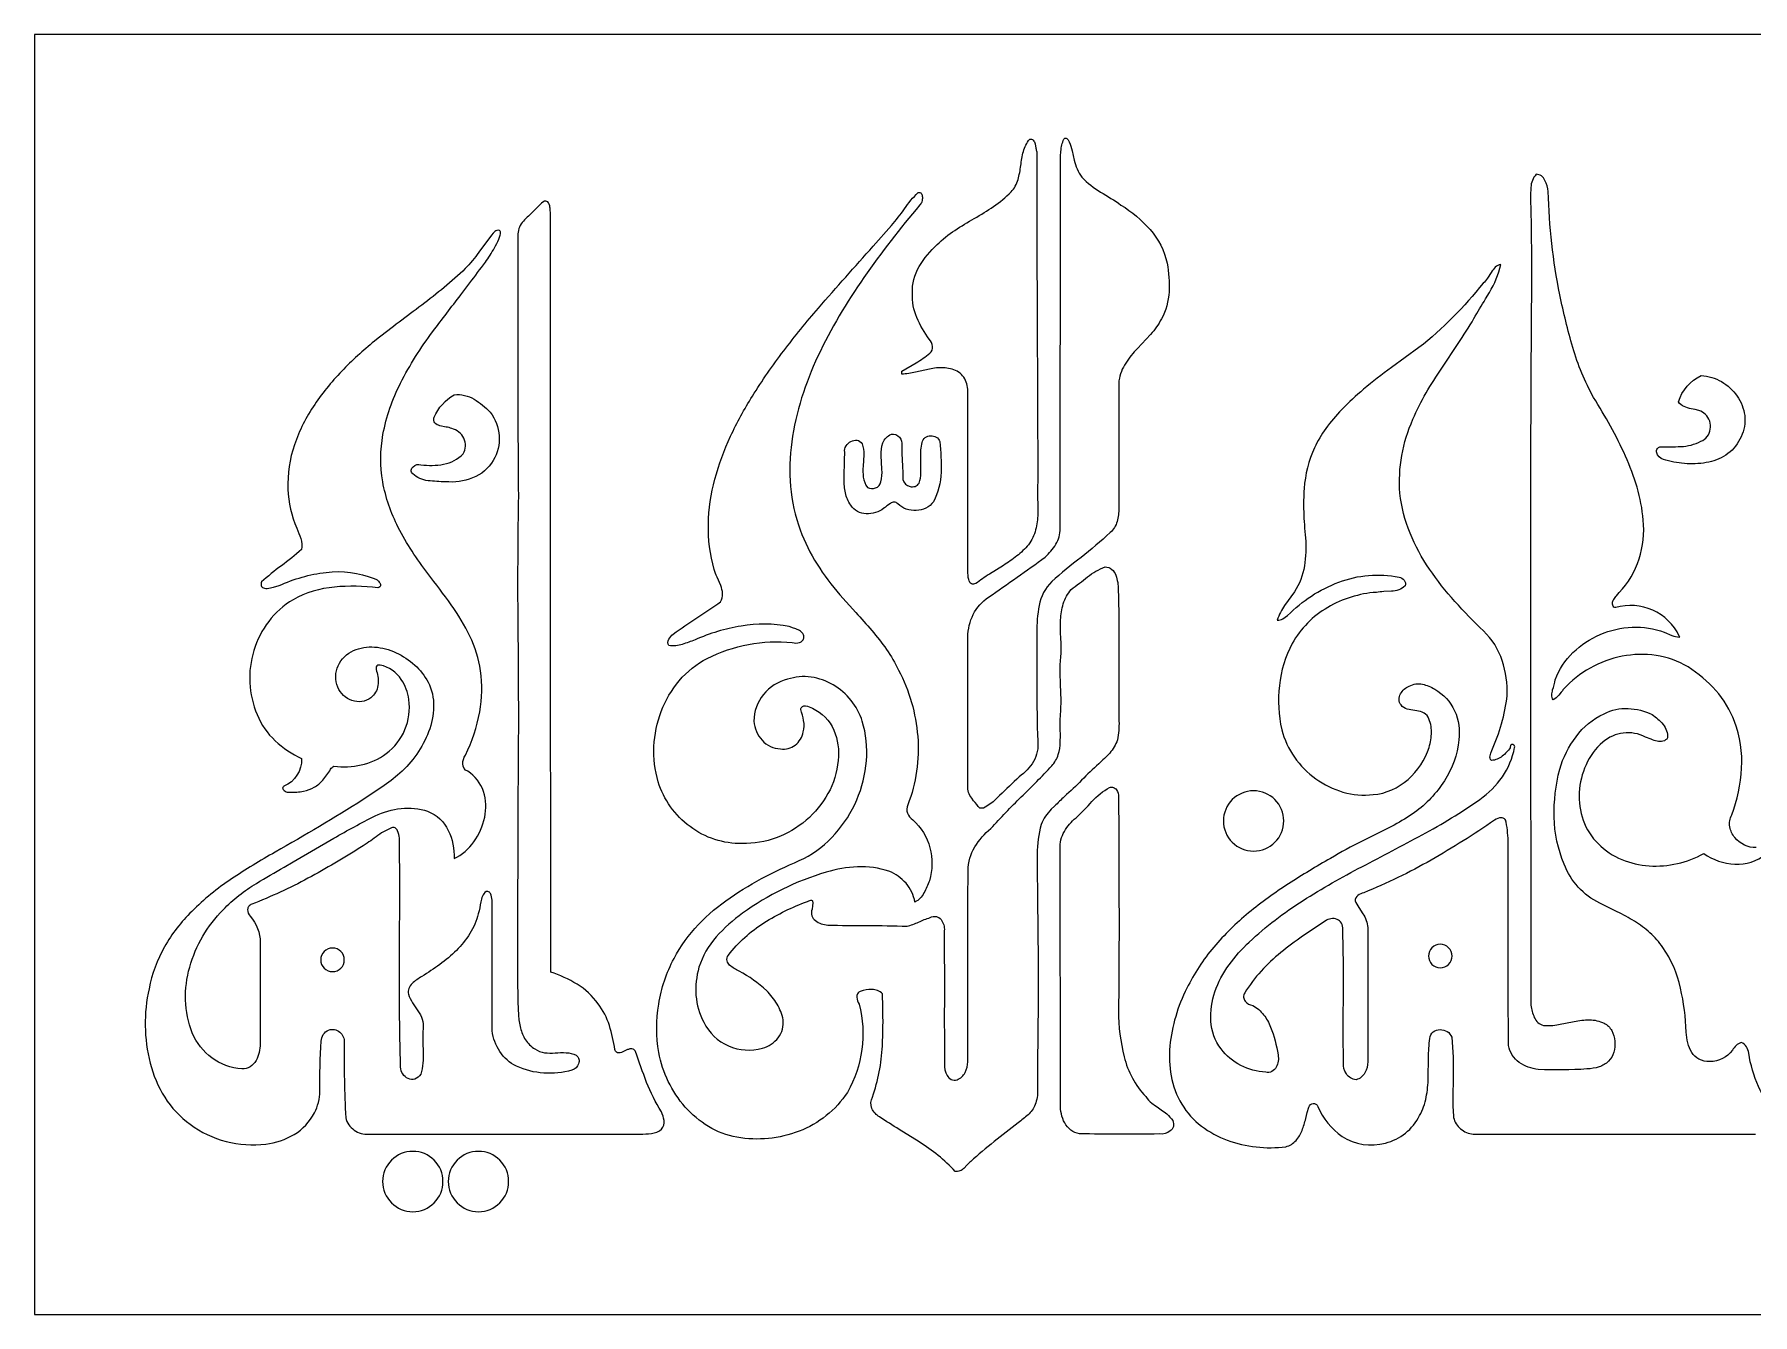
# Model space of a CAD drawing. Extents: x 1.1 to 38.3, y 6.7 to 20.8.
# Drawn here: x 1.05 to 20.03, y 6.71 to 20.85 of the extents above; entities that cross this region are included whole.
import ezdxf

# ---------------------------------------------------------------- set-up
doc = ezdxf.new("R2010")
doc.units = 0
doc.header["$LTSCALE"] = 100
doc.layers.add('LAYER_1', color=1, linetype='CONTINUOUS')

msp = doc.modelspace()

# ---------------------------------------------------------------- linework, layer by layer
at = {"layer": 'LAYER_1', "color": 0}
msp.add_lwpolyline([(38.316362, 20.847752), (1.053717, 20.847752), (1.053717, 6.711303), (38.316362, 6.711303), (38.316362, 20.847752)], close=True, dxfattribs=at)
at = {"layer": 'LAYER_1', "color": 7}
for points in [[(12.046875, 19.689695, -0.270684), (12.085354, 19.678824, -0.121334), (12.104776, 19.639388), (12.114723, 19.590236, 0.056793), (12.124781, 19.550216, 0.0021), (12.129011, 17.734286), (12.133737, 16.827356), (12.136061, 15.920118, 0.023861), (12.134007, 15.739725), (12.135894, 15.647593), (12.135048, 15.555675, -0.055419), (12.111126, 15.377, -0.094771), (12.034184, 15.212735, -0.049533), (11.903689, 15.08831, -0.024815), (11.755358, 14.984055), (11.600969, 14.886828, 0.023528), (11.452297, 14.783487, -0.089551), (11.423735, 14.77688, -0.127899), (11.402289, 14.781523, -0.186534), (11.376462, 14.814832, -0.061518), (11.366255, 14.86396), (11.36311, 14.909453), (11.362405, 16.848412, 0.107255), (11.344089, 17.008205, 0.190401), (11.243725, 17.129132, 0.105363), (11.092194, 17.166639, 0.057924), (10.938945, 17.152634), (10.785475, 17.118359, -0.042189), (10.633283, 17.095056), (10.635281, 17.12784), (10.792533, 17.222035, 0.045394), (10.942205, 17.326894, 0.276663), (10.971934, 17.402773, 0.138265), (10.937505, 17.481649, -0.059683), (10.800773, 17.71998, -0.10926), (10.750319, 17.988098, -0.147271), (10.826433, 18.285387, -0.075357), (11.023989, 18.525921, -0.048419), (11.219717, 18.683404, -0.015119), (11.434524, 18.815219, 0.017895), (11.648142, 18.947916, 0.05147), (11.8403, 19.108043, 0.117418), (11.917209, 19.244434, 0.040449), (11.947685, 19.399398, -0.034273), (11.976113, 19.554097, -0.115078), (12.046875, 19.689695)], [(12.433468, 19.703091, -0.155758), (12.450616, 19.701124, -0.104882), (12.464019, 19.690797, -0.047716), (12.474514, 19.676041), (12.482938, 19.660789, -0.033293), (12.513719, 19.56161), (12.538298, 19.460031, 0.10778), (12.622299, 19.27161, 0.071488), (12.829785, 19.106721, -0.019243), (13.054367, 18.963511, -0.07238), (13.375421, 18.691765, -0.129369), (13.564106, 18.320873, -0.056062), (13.585007, 18.006546, -0.115577), (13.50077, 17.705967, -0.065333), (13.381774, 17.535009), (13.236824, 17.380609, 0.047976), (13.106635, 17.218387, 0.104109), (13.031923, 17.023965, 0.001251), (13.030998, 15.966845), (13.029691, 15.614486, -0.066992), (13.011566, 15.468853, -0.15591), (12.934394, 15.346574, -0.022424), (12.61425, 15.072933, 0.012767), (12.288819, 14.805461, 0.147678), (12.150764, 14.541206, 0.054141), (12.125603, 14.239672), (12.125427, 13.641804, 0.009382), (12.134416, 13.044641, -0.167574), (12.087899, 12.819706, -0.107654), (11.929722, 12.649587, -0.00997), (11.71299, 12.443464), (11.641128, 12.374389), (11.572755, 12.324097, -0.198785), (11.493894, 12.302359, 0.01219), (11.42714, 12.386366), (11.405324, 12.415237, -0.185097), (11.362758, 12.547593, -0.000964), (11.362758, 14.192905, -0.112513), (11.422965, 14.442119, -0.134779), (11.592363, 14.632728, 0.006762), (12.217258, 15.076781, 0.077335), (12.334117, 15.217391, 0.134564), (12.383646, 15.391226), (12.384586, 19.445284, -0.011906), (12.391886, 19.57855, -0.1247), (12.433468, 19.703091)], [(4.872295, 13.882559, 0.092277), (4.85058, 13.88367, 0.187448), (4.835134, 13.875133, 0.154732), (4.828204, 13.854184, 0.070364), (4.832036, 13.818062, -0.11782), (4.8474, 13.658548, -0.199299), (4.769876, 13.523006, -0.262443), (4.56145, 13.492954, -0.218724), (4.403964, 13.638984, -0.214461), (4.409634, 13.876837, -0.179654), (4.578313, 14.04361, -0.122695), (4.811153, 14.082603, -0.090552), (5.047609, 14.020404, -0.077239), (5.255146, 13.882927, -0.088217), (5.401227, 13.696085, -0.123084), (5.463465, 13.424778, -0.087591), (5.408034, 13.147224, -0.118698), (5.089651, 12.688639, -0.028087), (4.891682, 12.536458), (4.684919, 12.398008, -0.012914), (3.712796, 11.818471, 0.017679), (3.230377, 11.521843, 0.049301), (2.792728, 11.164318, 0.070514), (2.491488, 10.772833, 0.080911), (2.319886, 10.310405, 0.115888), (2.331886, 9.489394, 0.077199), (2.492944, 9.113226, 0.095394), (2.773692, 8.812562, 0.09986), (3.171243, 8.624568, 0.089851), (3.610566, 8.594942, 0.107431), (3.92297, 8.701358, 0.140912), (4.147332, 8.940056, 0.117148), (4.206362, 9.177093, -0.012972), (4.220371, 9.732284, -0.103049), (4.244732, 9.803037, -0.149481), (4.303379, 9.853426, -0.27307), (4.426334, 9.830821, -0.241671), (4.476935, 9.715945, 0.017305), (4.492798, 8.885768, 0.18608), (4.586009, 8.748962, 0.181074), (4.746375, 8.705397), (7.743118, 8.704927, 0.025006), (7.868144, 8.712404, 0.14879), (7.981537, 8.760155, 0.220159), (8.008049, 8.854218, 0.082118), (7.978246, 8.951806, -0.045137), (7.815604, 9.276224, -0.013625), (7.692003, 9.617828, 0.155461), (7.6678, 9.642181, 0.144181), (7.638329, 9.64631, 0.064886), (7.605635, 9.6372), (7.538766, 9.607207, -0.081565), (7.508683, 9.600295, -0.18206), (7.483563, 9.608087, -0.146927), (7.465452, 9.637569, 0.040222), (7.404629, 9.903439, 0.089444), (7.278501, 10.143665, 0.107014), (7.04728, 10.359875, 0.05221), (6.758069, 10.494301, -0.000504), (6.755224, 18.815738, 0.020986), (6.751723, 18.903587, 0.029703), (6.744741, 18.95345), (6.739189, 18.973624, 0.068409), (6.731976, 18.988248, 0.279371), (6.688741, 19.007106, 0.086458), (6.623437, 18.955873), (6.565008, 18.895828), (6.509556, 18.841195, 0.024231), (6.454171, 18.784932, 0.185573), (6.39392, 18.644954, 0.003321), (6.399207, 15.751968, 0.005636), (6.391687, 14.457659), (6.398972, 13.163439, 0.002497), (6.391569, 10.162113), (6.399947, 10.019283, 0.04096), (6.422899, 9.87609, 0.079808), (6.477248, 9.746711, 0.11234), (6.579813, 9.645324, 0.122425), (6.689389, 9.60363, 0.046905), (6.806907, 9.60145, -0.027557), (6.925417, 9.603699, -0.10563), (7.037967, 9.575291, -0.176837), (7.066763, 9.531946, -0.139588), (7.063877, 9.481462, -0.257818), (6.990025, 9.411253, -0.179798), (6.377469, 9.454847, -0.132072), (6.194909, 9.615874, -0.118505), (6.109909, 9.844848), (6.108969, 11.266782, 0.085374), (6.098834, 11.344498, 0.141315), (6.078465, 11.376057, 0.246957), (6.042343, 11.381938, 0.12399), (6.001824, 11.331025, 0.063877), (5.983282, 11.268369, -0.047258), (5.956564, 11.137526, -0.079186), (5.863503, 10.918149, -0.058153), (5.714855, 10.733528, -0.036858), (5.531396, 10.577703, -0.019434), (5.333902, 10.444714, 0.060023), (5.226106, 10.367381, 0.268186), (5.185728, 10.248715, 0.066614), (5.231318, 10.154883), (5.290469, 10.065964, -0.062474), (5.337437, 9.973388, -0.123759), (5.346475, 9.868584, 0.022574), (5.348356, 9.61511, -0.082434), (5.320624, 9.365426, -0.188263), (5.255991, 9.312804, -0.172834), (5.182776, 9.317763, -0.303921), (5.099126, 9.445212, -0.009338), (5.086024, 10.707912, 0.004029), (5.086318, 11.971228, 0.079115), (5.06458, 12.05476, 0.150471), (5.038398, 12.084667, 0.226549), (4.997014, 12.085678, 0.06561), (4.827395, 11.98834, -0.022781), (4.665531, 11.876284, -0.019289), (4.075462, 11.52929, -0.030573), (3.454284, 11.242929, 0.159452), (3.42069, 11.218949, 0.142538), (3.408677, 11.18328, 0.204224), (3.437363, 11.109443, -0.181024), (3.547819, 10.820497), (3.547349, 9.703959, -0.130064), (3.501521, 9.516846, -0.120261), (3.438355, 9.448842, -0.158027), (3.344652, 9.425354, -0.285853), (2.797898, 9.82311, -0.08928), (2.723257, 10.183964, -0.075173), (2.76911, 10.548486, -0.127123), (3.139369, 11.181943, -0.042962), (3.313202, 11.340659, -0.025899), (3.506677, 11.473519, -0.004272), (3.811716, 11.652309), (3.912321, 11.712833), (4.36172, 11.971199, -0.015908), (4.817113, 12.21846, -0.081969), (5.103019, 12.300141, -0.111299), (5.396768, 12.26981, -0.196701), (5.624743, 12.057962, -0.122819), (5.688886, 11.74644, 0.12673), (5.908315, 11.932965, 0.106602), (6.026847, 12.203037, 0.130093), (6.014, 12.486196, 0.17244), (5.839294, 12.711983, -0.311559), (5.784007, 12.791637, -0.149456), (5.814735, 12.888829, 0.067417), (5.972802, 13.367315, 0.079778), (5.982376, 13.821136, 0.074665), (5.864624, 14.203198, 0.043324), (5.657692, 14.548819, 0.009107), (5.399721, 14.893319, -0.046259), (5.072689, 15.404467, -0.074172), (4.901312, 15.90778, -0.087442), (4.903644, 16.429931, -0.071416), (5.097733, 16.997596, -0.043704), (5.455129, 17.5673, -0.004326), (5.762813, 17.970108), (5.86444, 18.103723, -0.004115), (6.034778, 18.331351, 0.024741), (6.134765, 18.488894, 0.029258), (6.183733, 18.586702, 0.033631), (6.198354, 18.628787, 0.076284), (6.20274, 18.661915, 0.152701), (6.198524, 18.674016, 0.140696), (6.188849, 18.680906, 0.298513), (6.137656, 18.671227, 0.050921), (6.119297, 18.651238), (6.103584, 18.630265), (5.963205, 18.441868, -0.031675), (5.812855, 18.261416, -0.029118), (5.332927, 17.858578, 0.005413), (4.833881, 17.478469, 0.031123), (4.469819, 17.150827, 0.045277), (4.149585, 16.760812, 0.066876), (3.92643, 16.316735, 0.091457), (3.853608, 15.826907, 0.090112), (3.950625, 15.393865, -0.026502), (3.995354, 15.279966, -0.122587), (4.004327, 15.159623, -0.023429), (3.782639, 14.980441, 0.024086), (3.561214, 14.800996, 0.101121), (3.559464, 14.76371, 0.171997), (3.571755, 14.741476, 0.133697), (3.594789, 14.731375, 0.065102), (3.625269, 14.730492, 0.04403), (3.695374, 14.744714), (3.755686, 14.760809, -0.078218), (4.27531, 14.90725, -0.125731), (4.805598, 14.839185, -0.127234), (4.839625, 14.823324, -0.090808), (4.868331, 14.792139, -0.073186), (4.875873, 14.775017, -0.126176), (4.876305, 14.759125, -0.167425), (4.867701, 14.74615, -0.115154), (4.848135, 14.737778, 0.051305), (4.36761, 14.744946, 0.107036), (3.911851, 14.604762, 0.100929), (3.64159, 14.366051, 0.088396), (3.478593, 14.045568, 0.179833), (3.5148, 13.336642, 0.112396), (3.713604, 13.048004, 0.075319), (4.005033, 12.850757, -0.306377), (3.809386, 12.544772, 0.10165), (3.799071, 12.535677, 0.148067), (3.795693, 12.526098, 0.121366), (3.797906, 12.516423, 0.070669), (3.804362, 12.507038, 0.107966), (3.845695, 12.480144), (3.874522, 12.479478, 0.049811), (4.027529, 12.491577, 0.082754), (4.14464, 12.533896, 0.081577), (4.239484, 12.612542, 0.047037), (4.325695, 12.73362, -0.161773), (4.362132, 12.767563, 0.086687), (4.664253, 12.781473, 0.105853), (4.939671, 12.906337, 0.271473), (5.190424, 13.504005, 0.110632), (5.106333, 13.72367, 0.199427), (4.872295, 13.882559)], [(10.813302, 19.100992, -0.145301), (10.834006, 19.101409, -0.154909), (10.848502, 19.09115, -0.150651), (10.860833, 19.049922, -0.085188), (10.854216, 18.999947, -0.055972), (10.845027, 18.978754, -0.093855), (10.832573, 18.963864, 0.023132), (10.216095, 18.164165, 0.040479), (9.706517, 17.293875, 0.032531), (9.527641, 16.833356, 0.042209), (9.418188, 16.348867, 0.055117), (9.404224, 15.857194, 0.068471), (9.511811, 15.375128, 0.050422), (9.69816, 14.998038, 0.040371), (9.949636, 14.660342), (10.126359, 14.463514, -0.008866), (10.30252, 14.26542, -0.024426), (10.464514, 14.056861, -0.039754), (10.598737, 13.828638, -0.100746), (10.80938, 13.094111, -0.114207), (10.699674, 12.340195, 0.203926), (10.696766, 12.247777, 0.139918), (10.753962, 12.174395, -0.149943), (10.944188, 11.865855, -0.142855), (10.937975, 11.502851, -0.032355), (10.878238, 11.367764, -0.162291), (10.77805, 11.266782, 0.140237), (10.680065, 11.473989, 0.124463), (10.491572, 11.606373, 0.100188), (10.145342, 11.656152, 0.057904), (9.798407, 11.596385, 0.083772), (8.875636, 11.144342, 0.05422), (8.584839, 10.883186, 0.10785), (8.392923, 10.546239, 0.087089), (8.360727, 10.236773, 0.108708), (8.448033, 9.938853, 0.183345), (8.719897, 9.679195, 0.180246), (9.095489, 9.655194, 0.174169), (9.26856, 9.769057, 0.199571), (9.323097, 9.966819, 0.085585), (9.256376, 10.141107, 0.064625), (9.141404, 10.286742, 0.071122), (8.835802, 10.503467, -0.055738), (8.732456, 10.569446, -0.155887), (8.703938, 10.616988, -0.18712), (8.717944, 10.679842, -0.087087), (9.111616, 11.03747, -0.054991), (9.592185, 11.27348, -0.058407), (9.619264, 11.285671, -0.136986), (9.636701, 11.286753, -0.207669), (9.646355, 11.279014, -0.105453), (9.650085, 11.264741, -0.052729), (9.64721, 11.225742), (9.642947, 11.188054, 0.183698), (9.639873, 11.116199, 0.140436), (9.68049, 11.06153, 0.155315), (9.815328, 11.013088, 0.009157), (10.253462, 11.007477, -0.012188), (10.691331, 10.999222, 0.040178), (10.819339, 11.046254, -0.03412), (10.946906, 11.094872, -0.183487), (11.015193, 11.106762, -0.163512), (11.066658, 11.074103, -0.200145), (11.102953, 10.949518), (11.103585, 10.215152, 0.001725), (11.104481, 9.480699, 0.137934), (11.133798, 9.352339, 0.145585), (11.177782, 9.309095, 0.188732), (11.243842, 9.304793, 0.181813), (11.333146, 9.385372, 0.131498), (11.361465, 9.5042), (11.362756, 10.031899), (11.361656, 10.559664, -0.004646), (11.36687, 11.614951, -0.138297), (11.439019, 11.875285, -0.086119), (11.61798, 12.080273, -0.016527), (11.952488, 12.427208, 0.011219), (12.290699, 12.770618, 0.10963), (12.361428, 12.894528, 0.064886), (12.384424, 13.034565), (12.385675, 13.107533), (12.384176, 13.180815, -0.023768), (12.385173, 13.323364, 0.026163), (12.39188, 13.496314), (12.386921, 13.669682, -0.040616), (12.393516, 14.016529), (12.392446, 14.105684), (12.388856, 14.197333, -0.023076), (12.3877, 14.382324, -0.06363), (12.417212, 14.559911, -0.10292), (12.504559, 14.718507, 0.006563), (12.683578, 14.856752, -0.079093), (12.879166, 14.967149, -0.186558), (12.952565, 14.940691, -0.117519), (12.996716, 14.875171, -0.088075), (13.024991, 14.714277, -0.008881), (13.031439, 14.095214), (13.030748, 13.475886, 0.011667), (13.032144, 13.265537, -0.056662), (13.014768, 13.056509, -0.105897), (12.929356, 12.912183, -0.021096), (12.809486, 12.792357, 0.025571), (12.619435, 12.612279, -0.027363), (12.428768, 12.432907, -0.008782), (12.320509, 12.326758), (12.284765, 12.290858, 0.106397), (12.173898, 12.12422, 0.0689), (12.128321, 11.795425, 0.00408), (12.130774, 11.461959), (12.133669, 11.188721, -0.007431), (12.130554, 9.359236), (12.133592, 9.192496, -0.092363), (12.107038, 9.029948, -0.115976), (12.027854, 8.916848, -0.028613), (11.918794, 8.829836), (11.652232, 8.621498, 0.017278), (11.394484, 8.402586, 0.035982), (11.356925, 8.365173), (11.31909, 8.32581, -0.092694), (11.275857, 8.297574, -0.147068), (11.222104, 8.29354, 0.042208), (11.035097, 8.469424, 0.024567), (10.82564, 8.619266), (10.605783, 8.756417, -0.009981), (10.387579, 8.894229, -0.173559), (10.304268, 8.989012, -0.213731), (10.309086, 9.113846, 0.072639), (10.418836, 9.676874, 0.020551), (10.423669, 10.10968), (10.419658, 10.252945, 0.209868), (10.303813, 10.302224, 0.094723), (10.175012, 10.280206, 0.185144), (10.144848, 10.254305, 0.133253), (10.137807, 10.216827, 0.100822), (10.161851, 10.138025, -0.196347), (10.032243, 9.165784, -0.160414), (9.498342, 8.737036, -0.138556), (8.813123, 8.670146, -0.090374), (8.498155, 8.789045, -0.077332), (8.241385, 9.003817, -0.134541), (7.949105, 9.60549, -0.078537), (7.948958, 10.138788, -0.085114), (8.118548, 10.644238, -0.06953), (8.387894, 11.018446, -0.051317), (8.737229, 11.314901, -0.032524), (9.135762, 11.552045, -0.016231), (9.552703, 11.74832, 0.091408), (9.898881, 12.020327, 0.080848), (10.136, 12.395687, 0.081418), (10.242688, 12.826261, 0.092834), (10.197573, 13.263906, 0.185543), (9.875843, 13.664336, 0.098378), (9.632147, 13.750577, 0.116459), (9.372214, 13.72723, 0.161554), (9.106446, 13.55861, 0.177433), (9.000544, 13.264141, 0.168338), (9.090598, 13.054203, 0.214608), (9.294073, 12.958744, 0.21071), (9.456348, 13.000694, 0.193242), (9.543537, 13.145226, 0.124494), (9.54953, 13.270648, 0.024596), (9.518156, 13.39281, -0.105706), (9.523642, 13.413203, -0.12907), (9.535273, 13.42577, -0.161575), (9.570755, 13.43238, -0.102911), (9.64706, 13.406205, -0.188227), (9.881659, 13.166215, -0.136247), (9.930483, 12.829371, -0.104649), (9.818502, 12.464681, -0.09083), (9.577159, 12.170517, -0.18374), (8.871053, 11.912475, -0.166884), (8.295262, 12.10044, -0.161275), (7.94323, 12.59483, -0.16393), (7.977497, 13.372187, -0.084797), (8.176337, 13.711106, -0.098332), (8.48352, 13.957071, -0.140452), (9.423447, 14.132859, 0.162638), (9.505642, 14.132492, 0.132502), (9.538488, 14.154126, 0.170508), (9.552938, 14.19267, 0.164592), (9.532828, 14.241209, 0.10029), (9.490498, 14.271736, 0.033292), (9.438144, 14.291931), (9.38796, 14.30947, 0.089408), (8.858759, 14.314758, 0.061927), (8.349916, 14.162471, -0.007251), (8.20985, 14.11162, -0.126217), (8.06238, 14.099723, -0.314816), (8.059707, 14.169066, -0.083546), (8.109383, 14.225806, -0.012159), (8.371214, 14.404371, 0.012434), (8.63287, 14.583023, 0.141329), (8.654122, 14.673164, 0.078782), (8.633677, 14.764011), (8.59488, 14.853756, -0.037971), (8.561074, 14.940592, -0.075402), (8.497303, 15.440251, -0.059573), (8.569284, 15.93513, -0.043685), (8.742857, 16.410752, -0.031699), (8.983859, 16.852642, -0.023892), (9.329686, 17.353193, -0.014695), (9.712848, 17.825235, -0.003598), (10.318095, 18.509048), (10.518951, 18.737195, 0.025873), (10.664011, 18.92306, -0.044346), (10.813302, 19.100992)], [(19.461943, 17.07978, -0.124821), (19.68578, 17.013204, -0.108523), (19.858083, 16.853597, -0.12169), (19.942301, 16.638402, -0.148853), (19.901883, 16.405064, -0.137054), (19.756839, 16.218305, -0.104406), (19.545886, 16.125063, -0.068751), (19.305475, 16.106752, -0.053401), (19.072059, 16.144789, -0.200023), (18.981154, 16.205143, -0.188757), (18.968899, 16.25218, -0.129641), (18.979239, 16.274327, -0.100748), (19.003671, 16.293433, 0.008854), (19.235906, 16.296723, 0.112601), (19.458535, 16.354654, 0.280562), (19.562895, 16.489021, 0.253325), (19.508357, 16.65159, 0.125402), (19.436899, 16.694606), (19.395472, 16.705754), (19.352927, 16.714411, -0.057081), (19.272524, 16.737499, -0.157273), (19.211773, 16.790364, -0.213595), (19.461943, 17.07978)], [(5.690649, 16.868505, -0.167958), (5.909797, 16.818595, -0.069002), (6.088405, 16.674386, -0.143594), (6.18664, 16.413304, -0.164074), (6.120954, 16.143849, -0.176191), (5.893552, 15.949421, -0.115397), (5.592649, 15.907545, -0.027229), (5.402276, 15.919443, -0.153889), (5.231908, 15.993912, -0.216605), (5.216085, 16.036946, -0.176267), (5.235491, 16.074241, -0.280356), (5.322269, 16.094731, 0.073892), (5.57282, 16.101341, 0.167029), (5.788649, 16.217407, 0.261217), (5.796492, 16.387306, 0.233686), (5.6628, 16.49472, 0.071457), (5.602373, 16.512093), (5.53137, 16.526887, -0.146645), (5.4772, 16.557149, -0.133273), (5.464993, 16.583718, -0.104381), (5.467271, 16.620921, -0.158414), (5.690649, 16.868505)], [(10.518481, 16.432325, -0.263707), (10.607579, 16.399981, -0.245717), (10.632696, 16.307886, 0.011708), (10.643552, 16.02633), (10.646797, 15.932456, 0.292381), (10.724262, 15.855108, 0.142303), (10.779519, 15.857172, 0.17163), (10.824817, 15.89321, 0.066415), (10.844977, 16.003253, 0.01618), (10.843159, 16.174089, -0.065085), (10.857601, 16.342198, -0.196195), (10.892198, 16.395189, -0.142496), (10.952561, 16.41511, -0.145257), (11.014003, 16.400661, -0.201513), (11.051838, 16.350541, -0.039393), (11.066938, 16.011964, -0.110929), (10.984037, 15.687222, -0.227401), (10.792797, 15.590633, -0.197619), (10.588514, 15.663251, 0.216484), (10.548687, 15.682897, 0.136956), (10.508639, 15.66945), (10.46987, 15.640712, -0.040242), (10.433877, 15.614486, -0.183368), (10.2413, 15.553883, -0.243764), (10.069257, 15.649268, -0.093875), (10.011127, 15.785393, -0.05381), (9.995508, 15.93347), (9.996682, 16.009529, 0.013875), (10.002749, 16.233975, -0.183414), (10.018162, 16.303418, -0.130521), (10.071945, 16.35292, -0.158747), (10.139189, 16.366334, -0.232937), (10.194988, 16.32751, -0.091229), (10.214161, 16.206775), (10.211737, 16.143833), (10.207106, 16.080587, 0.052896), (10.20862, 15.957417, 0.129335), (10.253506, 15.845737, 0.194714), (10.343779, 15.840317, 0.306922), (10.40074, 15.906723, 0.087292), (10.413915, 16.045576), (10.405323, 16.198033, -0.09855), (10.423874, 16.336237, -0.206321), (10.518481, 16.432325)], [(12.928519, 12.532434, -0.178846), (12.970775, 12.532339, -0.137099), (13.003149, 12.507435, -0.192756), (13.026048, 12.425857, -0.005894), (13.031111, 11.521464, -0.004232), (13.027244, 10.062733, 0.061952), (13.089135, 9.558225, 0.12544), (13.32698, 9.118899, 0.069416), (13.396705, 9.046073), (13.437039, 9.015617, -0.01559), (13.559641, 8.927169, -0.076084), (13.625796, 8.853219, -0.18387), (13.632828, 8.787513, -0.157475), (13.598506, 8.739224, -0.187472), (13.477269, 8.705867, -0.003504), (12.597036, 8.706807, -0.231441), (12.432895, 8.828984, -0.130592), (12.385526, 9.034178), (12.384233, 11.854545, -0.153329), (12.428826, 12.046432, -0.086799), (12.557671, 12.198131, 0.023168), (12.733841, 12.377577, -0.085539), (12.928519, 12.532434)], [(14.851708, 12.162236, 0.199589), (14.754122, 12.397829, 0.199589), (14.518529, 12.495415, 0.199589), (14.282935, 12.397829, 0.199589), (14.185349, 12.162236, 0.199589), (14.282935, 11.926642, 0.199589), (14.518529, 11.829056, 0.199589), (14.754122, 11.926642, 0.199589), (14.851708, 12.162236)], [(4.476774, 10.628748, 0.199589), (4.438671, 10.720737, 0.199589), (4.346681, 10.758841, 0.199589), (4.254691, 10.720737, 0.199589), (4.216588, 10.628748, 0.199589), (4.254691, 10.536758, 0.199589), (4.346681, 10.498655, 0.199589), (4.438671, 10.536758, 0.199589), (4.476774, 10.628748)], [(16.710611, 10.671026, 0.199589), (16.672454, 10.763144, 0.199589), (16.580337, 10.8013, 0.199589), (16.488219, 10.763144, 0.199589), (16.450062, 10.671026, 0.199589), (16.488219, 10.578908, 0.199589), (16.580337, 10.540752, 0.199589), (16.672454, 10.578908, 0.199589), (16.710611, 10.671026)], [(5.566634, 8.181041, 0.199589), (5.469048, 8.416635, 0.199589), (5.233454, 8.514221, 0.199589), (4.997861, 8.416635, 0.199589), (4.900275, 8.181041, 0.199589), (4.997861, 7.945448, 0.199589), (5.233454, 7.847862, 0.199589), (5.469048, 7.945448, 0.199589), (5.566634, 8.181041)], [(6.29166, 8.181041, 0.199589), (6.194074, 8.416635, 0.199589), (5.958481, 8.514221, 0.199589), (5.722887, 8.416635, 0.199589), (5.625301, 8.181041, 0.199589), (5.722887, 7.945448, 0.199589), (5.958481, 7.847862, 0.199589), (6.194074, 7.945448, 0.199589), (6.29166, 8.181041)]]:
    msp.add_lwpolyline(points, format="xyb", close=True, dxfattribs=at)
for points in [[(20.069446, 11.867941, -0.231393), (19.833348, 11.978998, -0.13134), (19.778488, 12.096983, -0.163497), (19.800476, 12.22974, 0.07564), (19.908449, 12.74393, 0.105229), (19.830205, 13.260499, 0.092327), (19.623439, 13.603526, 0.072925), (19.316471, 13.862479, 0.099577), (18.963154, 13.989639, 0.085885), (18.589523, 13.980396, 0.16278), (17.942949, 13.616423, 0.029894), (17.915959, 13.584674), (17.890071, 13.551295, -0.130107), (17.826266, 13.49974, -0.134395), (17.813006, 13.552852, -0.063008), (17.821713, 13.610107, 0.038969), (17.85012, 13.72206, -0.111413), (18.046278, 14.02288, -0.094124), (18.346419, 14.221238, -0.089412), (18.699547, 14.301085, -0.100542), (19.054669, 14.24637), (19.137671, 14.211735, 0.105171), (19.224464, 14.192435), (19.220021, 14.202905, 0.176411), (18.926963, 14.489989, 0.176411), (18.517779, 14.519461, -0.068358), (18.497575, 14.52333, -0.187501), (18.482833, 14.566078, -0.117939), (18.496679, 14.608683, -0.044316), (18.525484, 14.648799), (18.555623, 14.684078, 0.115514), (18.776195, 15.054955, 0.101436), (18.822713, 15.48523, 0.047506), (18.753495, 15.846933, 0.034723), (18.626155, 16.191483, 0.02179), (18.459907, 16.521381, 0.009653), (18.273962, 16.839129, -0.05601), (18.04465, 17.390377, -0.020827), (17.901704, 17.971765, -0.044896), (17.773153, 19.111921, 0.075481), (17.736859, 19.235698, 0.110931), (17.698183, 19.284185, 0.174902), (17.639667, 19.302632, 0.180178), (17.581047, 19.158746, 0.018144), (17.578669, 19.037174), (17.577859, 18.998645, -0.00948), (17.585366, 17.846246, 0.002457), (17.578324, 14.214209), (17.579387, 10.127567, 0.057799), (17.619177, 9.992685, 0.240757), (17.720393, 9.904776, 0.066085), (17.887782, 9.91384), (18.059086, 9.947624, -0.050786), (18.228402, 9.966091, -0.114598), (18.389829, 9.929201, -0.149975), (18.473859, 9.847531, -0.107299), (18.508457, 9.731266, -0.094492), (18.495976, 9.608893, -0.121553), (18.43877, 9.508898, -0.118982), (18.334318, 9.44715, -0.062468), (18.2007, 9.423546, -0.029295), (17.662535, 9.417871, -0.130201), (17.453604, 9.496723, -0.186684), (17.333095, 9.681516, -0.001059), (17.33145, 11.678052), (17.330995, 11.914561, 0.044783), (17.307714, 12.148426, 0.196518), (17.290309, 12.186153, 0.174765), (17.256247, 12.197661, 0.153494), (17.179398, 12.170752, -0.022126), (16.4793, 11.730312, -0.033497), (15.735138, 11.370422, 0.082801), (15.671538, 11.338946, 0.241565), (15.639841, 11.279356, 0.040013), (15.679464, 11.207424), (15.724518, 11.138202, -0.136152), (15.77932, 10.984182, -0.001548), (15.779672, 9.5042, -0.138054), (15.748768, 9.380716, -0.213238), (15.650181, 9.305263, -0.232493), (15.543927, 9.369553, -0.169615), (15.51082, 9.492449, -0.003976), (15.51079, 10.229385, 0.008647), (15.503887, 10.965968, 0.166953), (15.489324, 11.034836, 0.156384), (15.440875, 11.075469, 0.272928), (15.310003, 11.055508), (15.060739, 10.889432, 0.020683), (14.819373, 10.709101, 0.035914), (14.601296, 10.504095, 0.05111), (14.421896, 10.26399, 0.177432), (14.407608, 10.215923, 0.146817), (14.425245, 10.172836, 0.19753), (14.511083, 10.125569, -0.09854), (14.62962, 10.022619, -0.068199), (14.707023, 9.886798, -0.049639), (14.788748, 9.579638, -0.191103), (14.768655, 9.443964, -0.136313), (14.721429, 9.3966, -0.175963), (14.652324, 9.386812, -0.097574), (14.377714, 9.463543, -0.117957), (14.159506, 9.645676, -0.150781), (14.046921, 9.951103, -0.100991), (14.092528, 10.276799, -0.076862), (14.247856, 10.57419, -0.046335), (14.471131, 10.825667, -0.046415), (15.065165, 11.28401, -0.021373), (15.715426, 11.657297, 0.003721), (16.380537, 12.008619, 0.028895), (17.019121, 12.401063, 0.08778), (17.26597, 12.649675, 0.107878), (17.400191, 12.971787, 0.276571), (17.398742, 12.992885, 0.181439), (17.381199, 13.005379, 0.268538), (17.361607, 13.001019, 0.132753), (17.355432, 12.98994, 0.085142), (17.354011, 12.971552, -0.073909), (17.264707, 12.876858, -0.155053), (17.146144, 12.830898, -0.175434), (17.130598, 12.85395, -0.105531), (17.130266, 12.882498, -0.044408), (17.138725, 12.912478), (17.149552, 12.939826, 0.077768), (17.31876, 13.546507, 0.088625), (17.264707, 13.932292, 0.124398), (17.058367, 14.260353, -0.018545), (16.742984, 14.58527, -0.033951), (16.460749, 14.944206, -0.052178), (16.246483, 15.341169, -0.070293), (16.135009, 15.780169, -0.126058), (16.279071, 16.597303, -0.032354), (16.424122, 16.888276, -0.016232), (16.596791, 17.163826), (16.77878, 17.434221, 0.015984), (16.95179, 17.709727, -0.011123), (17.080094, 17.92623), (17.123186, 17.998805, 0.081395), (17.249549, 18.30595, 0.157891), (17.188007, 18.27662, 0.066141), (17.142428, 18.219628), (17.101674, 18.154506, -0.08017), (17.054607, 18.100786, -0.057816), (16.344521, 17.388702), (16.041389, 17.169588, 0.017266), (15.732798, 16.928857, 0.026132), (15.493278, 16.706486, 0.036811), (15.315412, 16.494068, 0.045981), (15.191781, 16.283192, 0.090211), (15.077551, 15.832432, 0.028115), (15.072116, 15.57573, 0.015918), (15.091243, 15.286935, -0.066237), (15.079388, 14.977625, -0.107525), (14.969524, 14.692013), (14.861435, 14.542755, 0.080073), (14.780993, 14.380326, 0.18619), (14.841259, 14.395925), (14.895091, 14.431793, -0.110342), (15.459969, 14.79822, -0.139518), (16.125491, 14.856106, -0.151479), (16.181541, 14.821383, -0.28514), (16.192117, 14.757401, -0.175879), (16.040872, 14.698369), (15.956961, 14.694262, 0.034565), (15.874382, 14.686663, 0.115782), (15.338131, 14.520363, 0.135307), (14.945971, 14.122284, 0.095143), (14.803569, 13.657109, 0.081226), (14.829053, 13.170254, 0.175289), (15.205687, 12.628466, 0.086397), (15.506017, 12.481723, 0.098988), (15.83913, 12.453118, 0.163611), (16.224299, 12.621019, 0.134147), (16.456739, 12.97496, 0.065727), (16.482649, 13.143375, 0.120835), (16.446516, 13.308088, 0.169903), (16.382314, 13.362938, 0.062687), (16.299517, 13.38194, -0.041243), (16.215309, 13.397683, -0.157163), (16.146877, 13.44275, -0.300615), (16.142662, 13.565337, -0.176463), (16.238649, 13.651792, -0.176585), (16.382564, 13.672076, -0.096125), (16.519957, 13.615953, -0.162245), (16.738415, 13.378357, -0.147511), (16.78458, 13.057566, -0.120548), (16.626109, 12.605728, -0.090438), (16.296932, 12.254181, -0.025507), (16.071204, 12.117521, -0.007689), (15.717271, 11.93871, 0.022768), (15.368991, 11.749378, 0.013664), (14.905301, 11.468514, 0.028668), (14.46436, 11.147838, 0.045445), (14.079094, 10.769393, 0.061888), (13.782431, 10.315223, 0.09296), (13.593468, 9.676742, 0.069036), (13.608547, 9.34692, 0.086127), (13.725206, 9.035, 0.093242), (13.943318, 8.792777, 0.075676), (14.228805, 8.637185, 0.116882), (14.87535, 8.564743, 0.142767), (14.987487, 8.633758, 0.089746), (15.053841, 8.745129, 0.031686), (15.094461, 8.875911), (15.111386, 8.94141), (15.129397, 9.003156, -0.307976), (15.176781, 9.041786, -0.152344), (15.206697, 9.035808, -0.173721), (15.228219, 9.010794, 0.139672), (15.495779, 8.679311, 0.214625), (15.974423, 8.606296, 0.21984), (16.352512, 8.908447, 0.077614), (16.42545, 9.112161, 0.041262), (16.447867, 9.327178), (16.450633, 9.545984, -0.031408), (16.464612, 9.761067, -0.213194), (16.502963, 9.834326, -0.16306), (16.577799, 9.858552, -0.140128), (16.656557, 9.837062, -0.186274), (16.706673, 9.77317, -0.036683), (16.721303, 9.331276), (16.718406, 9.109706, 0.021542), (16.727472, 8.888941, 0.169335), (16.805525, 8.762167, 0.149352), (16.943329, 8.704927), (17.237261, 8.704996), (20.063593, 8.7051)], [(20.292589, 8.904922, -0.131119), (19.986722, 9.598322, 0.095015), (19.96184, 9.669119, 0.197242), (19.905056, 9.714887, 0.137792), (19.847963, 9.683437, 0.055033), (19.806759, 9.632058, -0.244572), (19.557502, 9.504579, -0.125787), (19.436036, 9.533142, -0.126436), (19.358157, 9.606997, -0.081208), (19.314963, 9.710944, -0.046133), (19.29755, 9.829783, 0.042674), (19.233868, 10.317393, 0.09981), (19.037983, 10.764211, 0.064159), (18.896449, 10.927386, 0.043935), (18.724522, 11.054979, 0.022511), (18.5353, 11.159834), (18.34188, 11.254797, -0.19123), (17.949059, 11.685455, -0.094513), (17.83834, 12.204124, -0.069242), (17.899119, 12.733016, -0.089569), (18.07952, 13.093083, -0.122993), (18.388765, 13.346865, -0.129929), (18.654768, 13.40387, -0.10354), (18.920242, 13.336877, -0.080711), (19.040862, 13.228845, -0.184766), (19.091683, 13.08001, -0.186671), (19.040125, 13.042596, -0.114087), (18.976219, 13.042966, -0.041747), (18.908941, 13.063915), (18.847271, 13.088235, 0.307344), (18.374194, 13.032303, 0.107038), (18.190067, 12.782677, 0.093472), (18.115506, 12.478147, 0.099087), (18.158421, 12.170003, 0.119664), (18.326722, 11.909538, 0.098311), (18.585506, 11.736112, 0.083039), (18.887253, 11.666316, 0.144047), (19.490966, 11.803548, 0.141188), (19.834538, 11.684779, 0.192224), (20.175201, 11.79638, 0.086509)]]:
    msp.add_lwpolyline(points, format="xyb", dxfattribs=at)

doc.saveas('drawing.dxf')
